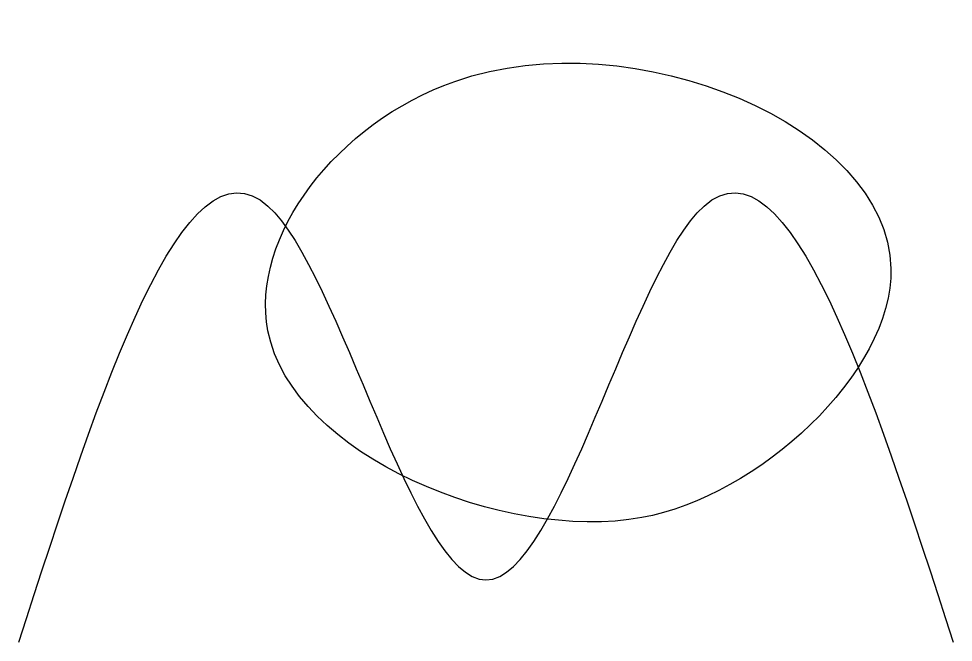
# Model space of a CAD drawing. Header units: millimetres. Extents: x 0 to 30, y 2 to 22.
import ezdxf

# ---------------------------------------------------------------- set-up
doc = ezdxf.new("R2010")
doc.units = ezdxf.units.MM
doc.layers.get('0').update_dxf_attribs({"lineweight": 25})

msp = doc.modelspace()

# ---------------------------------------------------------------- linework, layer by layer
for points, knots in [([(20, 6), (23.711, 6.671), (33.94, 15.958), (14.445, 24.292), (3.688, 10.052), (15.599, 5.205), (20, 6)], [0, 0, 0, 0, 11.313708, 26.545255, 36.545255, 49.961663, 49.961663, 49.961663, 49.961663]), ([(0, 2), (2.656, 10.199), (7.599, 25.463), (15, -5.933), (22.401, 25.463), (27.344, 10.199), (30, 2)], [0, 0, 0, 0, 16.124515, 30.016959, 43.909403, 60.033919, 60.033919, 60.033919, 60.033919])]:
    msp.add_open_spline(points, degree=3, knots=knots)

doc.saveas('drawing.dxf')
